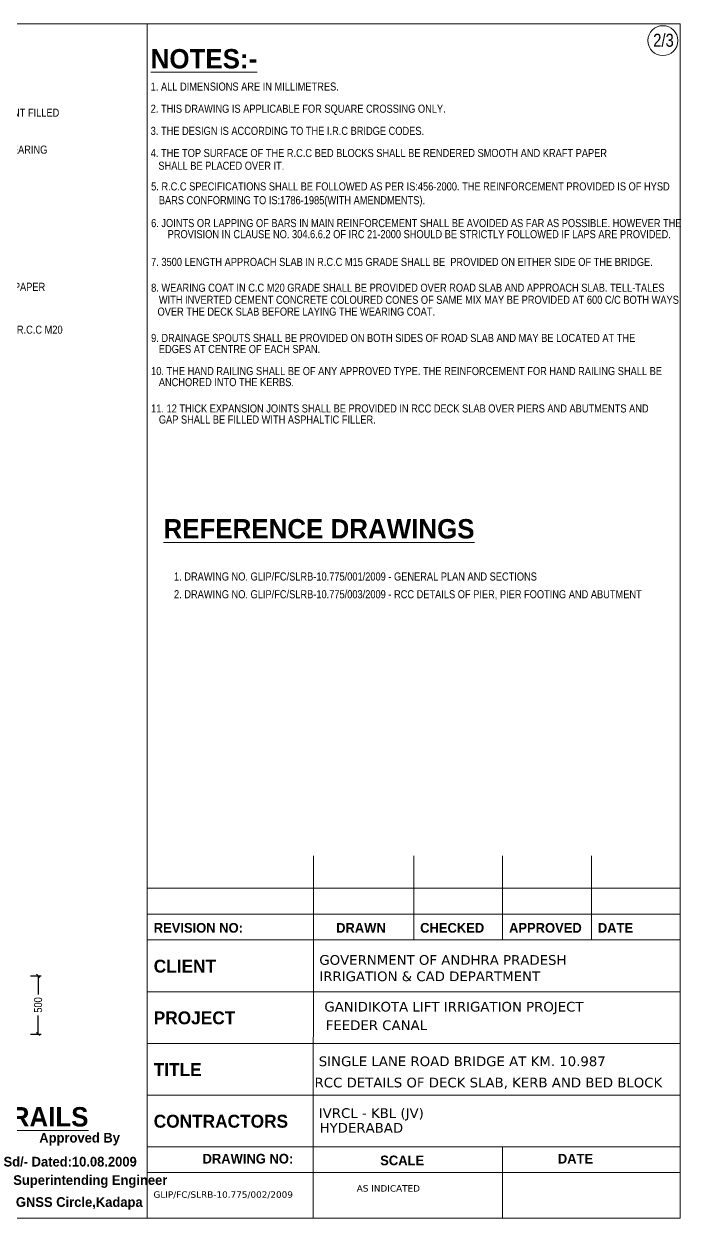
# Model space of a CAD drawing. Header units: millimetres. Extents: x 634882 to 694912, y 48526 to 85494.
# Drawn here: x 674564 to 694912, y 48526 to 85494 of the extents above; entities that cross this region are included whole.
import ezdxf

# ---------------------------------------------------------------- set-up
doc = ezdxf.new("R2010")
doc.units = ezdxf.units.MM
doc.header["$LTSCALE"] = 300
doc.header["$MEASUREMENT"] = 0
for name, color, linetype in [('abutment', 7, 'Continuous'), ('canal', 7, 'Continuous'), ('MAIN', 7, 'Continuous'), ('pier', 7, 'Continuous')]:
    doc.layers.add(name, color=color, linetype=linetype)
doc.styles.add('ARIAL NARROW', font='ARIALN.TTF', dxfattribs={"height": 250})
doc.styles.add('CITYBLUEPR', font='cityb___.ttf')
doc.styles.add('VERDANA', font='verdana.ttf')
doc.dimstyles.new('STANDARD$0', dxfattribs={"dimscale": 88.888889, "dimtxt": 0.02, "dimasz": 0.02, "dimexe": 0.05, "dimexo": 0.1, "dimgap": 0.002, "dimtad": 2, "dimdec": 0, "dimzin": 1, "dimdsep": 46, "dimtxsty": 'Standard', "dimcen": 0.09, "dimadec": 0, "dimazin": 0, "dimtfac": 1, "dimtdec": 4, "dimtofl": 0, "dimtmove": 0, "dimatfit": 3, "dimfxl": 1, "dimtolj": 1, "dimtzin": 1, "dimarcsym": 0})

# ---------------------------------------------------------------- blocks, each defined once
blk = doc.blocks.new('_Oblique')
at = {"color": 0, "linetype": 'ByBlock', "lineweight": -2}
blk.add_line((-0.5, -0.5), (0.5, 0.5), dxfattribs=at)
blk = doc.blocks.new('*D137')
at = {"layer": 'abutment', "color": 0, "lineweight": -2, "transparency": 16777216}
for p, q in [((674766, 56025), (675104, 56025)), ((675004, 56025), (675004, 55451)), ((675004, 54225), (675004, 54799)), ((674766, 54225), (675104, 54225))]:
    blk.add_line(p, q, dxfattribs=at)
at = {"layer": 'Defpoints', "color": 0, "lineweight": 9, "transparency": 16777216}
for p in [(674666, 56025), (674666, 54225), (675004, 54225)]:
    blk.add_point(p, dxfattribs=at)
at = {"layer": 'abutment', "color": 0, "lineweight": -2, "transparency": 16777216, "xscale": 100, "yscale": 100, "zscale": 100}
for p, rotation in [((675004, 56025), 90), ((675004, 54225), 270)]:
    blk.add_blockref('_Oblique', p, dxfattribs=dict(at, rotation=rotation))
at = {"layer": 'abutment', "color": 0, "lineweight": 9, "transparency": 16777216, "insert": (675004, 55125), "char_height": 250, "attachment_point": 5, "rotation": 90, "style": 'ARIAL NARROW'}
blk.add_mtext('\\A1;500', dxfattribs=at)

msp = doc.modelspace()

# ---------------------------------------------------------------- linework, layer by layer
at = {"lineweight": 9}
for p, q in [((683525.7, 59735.8), (683524.4, 48526.5)), ((686632.8, 59735.8), (686632.8, 57135.8)), ((689382.8, 59735.8), (689382.8, 57135.8)), ((692132.8, 59735.8), (692132.8, 57135.8)), ((678382.8, 58735.8), (694881.5, 58735.8)), ((678382.8, 57935.8), (694881.5, 57935.8)), ((678382.8, 57135.8), (694881.5, 57135.8)), ((678382.8, 55535.8), (694881.5, 55535.8)), ((678382.8, 53935.8), (694881.5, 53935.8)), ((678382.8, 52335.8), (694881.5, 52335.8)), ((678381.5, 50735.8), (694881.5, 50735.8)), ((678382.8, 50735.8), (694881.5, 50735.8)), ((689381.5, 50735.8), (689381.5, 48526.5)), ((678381.5, 49935.8), (694881.5, 49935.8))]:
    msp.add_line(p, q, dxfattribs=at)
at = {"layer": 'canal', "linetype": 'Continuous', "lineweight": 9}
for p, q in [((694881.5, 85493.6), (634881.5, 85493.6)), ((678381.5, 48526.5), (678381.5, 85493.6)), ((694881.5, 48526.5), (694881.5, 85493.6)), ((694881.5, 48526.5), (634881.5, 48526.5))]:
    msp.add_line(p, q, dxfattribs=at)
at = {"layer": 'pier', "linetype": 'Continuous', "lineweight": 9}
msp.add_circle((694348.1, 84975), 463.3, dxfattribs=at)

# ---------------------------------------------------------------- texts
at = {"lineweight": 9}
for s, height, style, p in [('REVISION NO:', 300, 'CITYBLUEPR', (678583.5, 57362.2)), ('DRAWN', 300, 'CITYBLUEPR', (684230.6, 57362.2)), ('CHECKED', 300, 'CITYBLUEPR', (686833.5, 57362.2)), ('APPROVED', 300, 'CITYBLUEPR', (689583.5, 57362.2)), ('DATE', 300, 'CITYBLUEPR', (692333.5, 57362.2)), ('GOVERNMENT OF ANDHRA PRADESH', 300, 'VERDANA', (683711.1, 56367.2)), ('CLIENT', 400, 'CITYBLUEPR', (678583.5, 56125.7)), ('IRRIGATION & CAD DEPARTMENT', 300, 'VERDANA', (683711.1, 55861.6)), ('GANIDIKOTA LIFT IRRIGATION PROJECT ', 300, 'VERDANA', (683867.9, 54920.9)), ('PROJECT', 400, 'CITYBLUEPR', (678583.5, 54525.7)), ('FEEDER CANAL', 300, 'VERDANA', (683909.2, 54348.4)), ('TITLE', 400, 'CITYBLUEPR', (678583.5, 52925.7)), ('SINGLE LANE ROAD BRIDGE AT KM. 10.987', 300, 'VERDANA', (683693.4, 53230.6)), ('RCC DETAILS OF DECK SLAB, KERB AND BED BLOCK', 300, 'VERDANA', (683563.1, 52573.2)), ('IVRCL - KBL (JV)', 300, 'VERDANA', (683694.5, 51627.4)), ('CONTRACTORS', 400, 'CITYBLUEPR', (678583.5, 51325.7)), ('HYDERABAD', 300, 'VERDANA', (683719.9, 51170.9)), ('      Approved By', 300, 'CITYBLUEPR', (674372.3, 50864.2)), ('Sd/- Dated:10.08.2009', 300, 'CITYBLUEPR', (673933.9, 50124.2)), ('DRAWING NO:', 300, 'CITYBLUEPR', (680095.5, 50215.8)), ('SCALE', 300, 'CITYBLUEPR', (685595.5, 50162.2)), ('DATE', 300, 'CITYBLUEPR', (691095.5, 50215.8)), ('Superintending Engineer', 300, 'CITYBLUEPR', (674235.4, 49554.2)), ('AS INDICATED', 200, 'VERDANA', (684868.4, 49346.6)), ('GNSS Circle,Kadapa', 300, 'CITYBLUEPR', (674317, 48874.2))]:
    msp.add_text(s, height=height, dxfattribs=dict(at, style=style)).set_placement(p)
at = {"layer": 'abutment', "lineweight": 9}
for s, height, style, p in [('%%UNOTES:-', 600, 'CITYBLUEPR', (678489.7, 84114.3)), ('1. ALL DIMENSIONS ARE IN MILLIMETRES.', 250, 'ARIAL NARROW', (678489.7, 83428.6)), ('20 MMTHICK EXPANSION JOINT FILLED', 250, 'ARIAL NARROW', (670217.7, 82619.9)), ('2. THIS DRAWING IS APPLICABLE FOR SQUARE CROSSING ONLY.', 250, 'ARIAL NARROW', (678489.7, 82742.9)), ('3. THE DESIGN IS ACCORDING TO THE I.R.C BRIDGE CODES.', 250, 'ARIAL NARROW', (678489.7, 82057.2)), ('75 AV. THICK WEARING', 250, 'ARIAL NARROW', (672044.4, 81475.8)), ('4. THE TOP SURFACE OF THE R.C.C BED BLOCKS SHALL BE RENDERED SMOOTH AND KRAFT PAPER', 250, 'ARIAL NARROW', (678489.7, 81371.4)), ('   SHALL BE PLACED OVER IT.', 250, 'ARIAL NARROW', (678489.7, 80978.1)), ('5. R.C.C SPECIFICATIONS SHALL BE FOLLOWED AS PER IS:456-2000. THE REINFORCEMENT PROVIDED IS OF HYSD', 250, 'ARIAL NARROW', (678503.6, 80338.5)), ('   BARS CONFORMING TO IS:1786-1985(WITH AMENDMENTS).', 250, 'ARIAL NARROW', (678503.6, 79910.8)), ('6. JOINTS OR LAPPING OF BARS IN MAIN REINFORCEMENT SHALL BE AVOIDED AS FAR AS POSSIBLE. HOWEVER THE ', 250, 'ARIAL NARROW', (678503.6, 79203.2)), ('PROVISION IN CLAUSE NO. 304.6.6.2 OF IRC 21-2000 SHOULD BE STRICTLY FOLLOWED IF LAPS ARE PROVIDED.', 250, 'ARIAL NARROW', (679014.7, 78860.3)), ('7. 3500 LENGTH APPROACH SLAB IN R.C.C M15 GRADE SHALL BE  PROVIDED ON EITHER SIDE OF THE BRIDGE.', 250, 'ARIAL NARROW', (678503.6, 77999.7)), ('THICK KRAFT PAPER ', 250, 'ARIAL NARROW', (672297.2, 77228.8)), ('8. WEARING COAT IN C.C M20 GRADE SHALL BE PROVIDED OVER ROAD SLAB AND APPROACH SLAB. TELL-TALES ', 250, 'ARIAL NARROW', (678503.6, 77201.8)), ('   WITH INVERTED CEMENT CONCRETE COLOURED CONES OF SAME MIX MAY BE PROVIDED AT 600 C/C BOTH WAYS', 250, 'ARIAL NARROW', (678503.6, 76828.4)), ('    OVER THE DECK SLAB BEFORE LAYING THE WEARING COAT.', 250, 'ARIAL NARROW', (678383.4, 76461.5)), ('BED BLOCK IN R.C.C M20', 250, 'ARIAL NARROW', (672262.7, 75903.1)), ('9. DRAINAGE SPOUTS SHALL BE PROVIDED ON BOTH SIDES OF ROAD SLAB AND MAY BE LOCATED AT THE ', 250, 'ARIAL NARROW', (678503.6, 75646.4)), ('   EDGES AT CENTRE OF EACH SPAN.', 250, 'ARIAL NARROW', (678503.6, 75303.6)), ('10. THE HAND RAILING SHALL BE OF ANY APPROVED TYPE. THE REINFORCEMENT FOR HAND RAILING SHALL BE', 250, 'ARIAL NARROW', (678503.6, 74622.4)), ('   ANCHORED INTO THE KERBS.', 250, 'ARIAL NARROW', (678503.6, 74279.6)), ('11. 12 THICK EXPANSION JOINTS SHALL BE PROVIDED IN RCC DECK SLAB OVER PIERS AND ABUTMENTS AND', 250, 'ARIAL NARROW', (678503.6, 73464.7)), ('   GAP SHALL BE FILLED WITH ASPHALTIC FILLER.', 250, 'ARIAL NARROW', (678503.6, 73121.8)), ('%%UREFERENCE DRAWINGS', 600, 'CITYBLUEPR', (678887, 69564.7)), ('1. DRAWING NO. GLIP/FC/SLRB-10.775/001/2009 - GENERAL PLAN AND SECTIONS', 250, 'ARIAL NARROW', (679211.9, 68262.8)), ('2. DRAWING NO. GLIP/FC/SLRB-10.775/003/2009 - RCC DETAILS OF PIER, PIER FOOTING AND ABUTMENT', 250, 'ARIAL NARROW', (679211.9, 67713.1)), ('%%UKERB AND HAND RAILS', 600, 'CITYBLUEPR', (667159.1, 51362.9))]:
    msp.add_text(s, height=height, dxfattribs=dict(at, style=style)).set_placement(p)
at = {"layer": 'MAIN', "lineweight": 9, "style": 'ARIAL NARROW'}
msp.add_text('2/3', height=400, dxfattribs=at).set_placement((694047.7, 84786.1))
at = {"layer": 'MAIN', "lineweight": 13, "style": 'VERDANA'}
msp.add_text('GLIP/FC/SLRB-10.775/002/2009', height=200, dxfattribs=at).set_placement((678576.1, 49155.7))

# ---------------------------------------------------------------- dimensions: what is measured, and where the dimension line sits
at = {"layer": 'abutment', "lineweight": 9}
dim = msp.add_linear_dim(base=(675003.8, 54225.5), p1=(674665.7, 56024.9), p2=(674665.7, 54225.5), angle=90, text='500', dimstyle='STANDARD$0', override={"dimscale": 1, "dimtxt": 250, "dimasz": 100, "dimexe": 100, "dimexo": 100, "dimgap": 100, "dimtad": 0, "dimtoh": 1, "dimzin": 0, "dimtxsty": 'ARIAL NARROW', "dimblk1": 'Oblique', "dimblk2": 'Oblique', "dimsah": 1, "dimtzin": 0}, dxfattribs=at)
dim.commit()
dim.dimension.update_dxf_attribs({"geometry": '*D137', "text_midpoint": (675003.8, 55125.2)})

doc.saveas('drawing.dxf')
